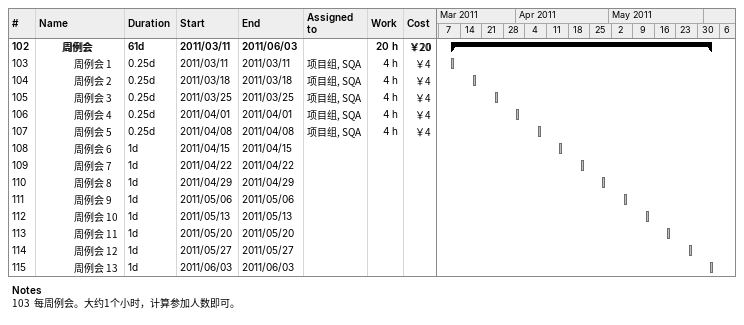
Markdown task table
| ID | Level | Task | Duration | Start | Finish | Resources | Work (h) | Cost (￥) |
|---|---|---|---|---|---|---|---|---|
| 102 | 3 | **周例会** | 61d | 2011-03-11 | 2011-06-03 |  | 20 | 20 |
| 103 | 4 | 周例会 1 | 0.25d | 2011-03-11 | 2011-03-11 | 项目组, SQA | 4 | 4 |
| 104 | 4 | 周例会 2 | 0.25d | 2011-03-18 | 2011-03-18 | 项目组, SQA | 4 | 4 |
| 105 | 4 | 周例会 3 | 0.25d | 2011-03-25 | 2011-03-25 | 项目组, SQA | 4 | 4 |
| 106 | 4 | 周例会 4 | 0.25d | 2011-04-01 | 2011-04-01 | 项目组, SQA | 4 | 4 |
| 107 | 4 | 周例会 5 | 0.25d | 2011-04-08 | 2011-04-08 | 项目组, SQA | 4 | 4 |
| 108 | 4 | 周例会 6 | 1d | 2011-04-15 | 2011-04-15 |  |  |  |
| 109 | 4 | 周例会 7 | 1d | 2011-04-22 | 2011-04-22 |  |  |  |
| 110 | 4 | 周例会 8 | 1d | 2011-04-29 | 2011-04-29 |  |  |  |
| 111 | 4 | 周例会 9 | 1d | 2011-05-06 | 2011-05-06 |  |  |  |
| 112 | 4 | 周例会 10 | 1d | 2011-05-13 | 2011-05-13 |  |  |  |
| 113 | 4 | 周例会 11 | 1d | 2011-05-20 | 2011-05-20 |  |  |  |
| 114 | 4 | 周例会 12 | 1d | 2011-05-27 | 2011-05-27 |  |  |  |
| 115 | 4 | 周例会 13 | 1d | 2011-06-03 | 2011-06-03 |  |  |  |

Notes
- 103: 每周例会。大约1个小时，计算参加人数即可。
